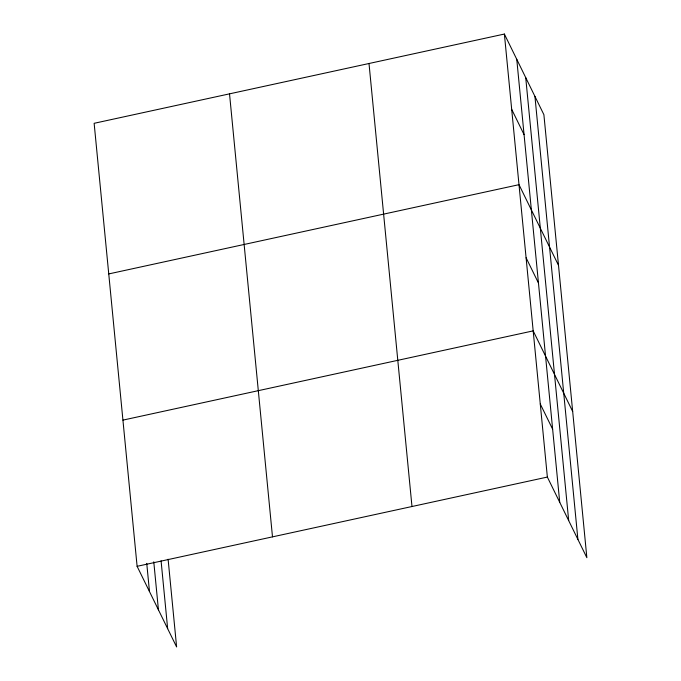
<?xml version="1.0" encoding="UTF-8"?>
<svg xmlns="http://www.w3.org/2000/svg" width="681" height="681" viewBox="0 0 681 681"><rect width="100%" height="100%" fill="white"/><g stroke="black" fill="none" stroke-linecap="round" stroke-linejoin="round"><path stroke-width="1.02" d="M504.383 34.05L547.362 477.066L586.86 557.696L543.889 114.68L504.383 34.05L94.14 123.304L137.111 566.32L176.617 646.95L168.105 559.237M108.747 273.924L518.999 184.679L558.497 265.309M122.929 420.117L533.18 330.872L572.678 411.503M137.111 566.32L547.362 477.066M511.695 109.36L524.064 134.617M526.09 257.776L538.458 283.024M540.271 403.969L552.64 429.217M534.934 96.404L577.905 539.42M525.715 77.583L568.686 520.59M516.76 59.307L559.731 502.314M369.008 63.503L411.979 506.519M229.523 93.85L272.494 536.866M161.074 560.795L167.662 628.674M153.778 561.808L158.435 609.844M146.747 563.374L149.479 591.568"/></g></svg>
